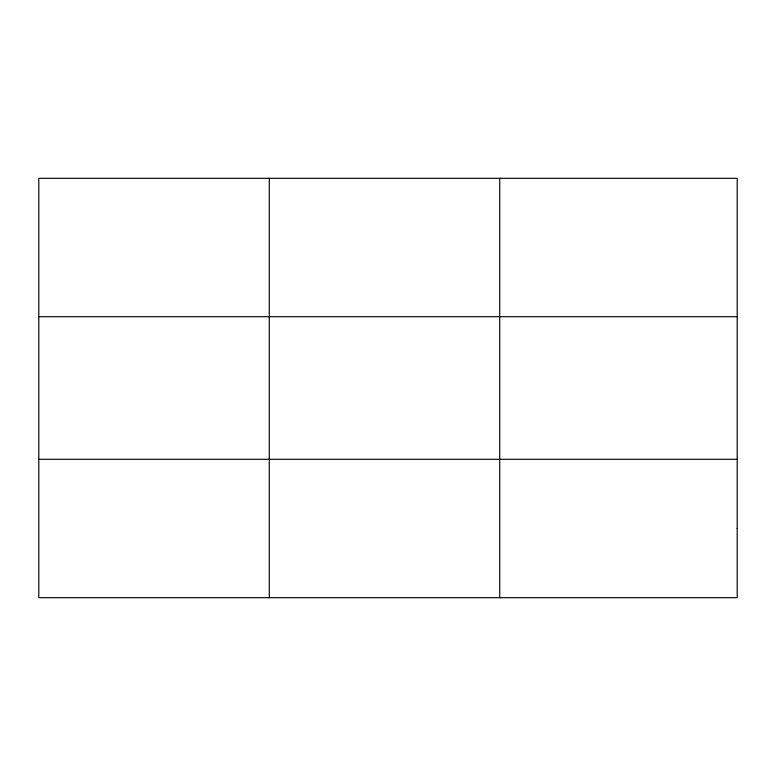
<?xml version="1.0" encoding="UTF-8"?>
<svg xmlns="http://www.w3.org/2000/svg" width="776" height="776" viewBox="0 0 776 776"><rect width="100%" height="100%" fill="white"/><g stroke="black" fill="none" stroke-linecap="round" stroke-linejoin="round"><path stroke-width="1.16" d="M269.272 178.315L269.272 597.685M499.744 178.315L499.744 597.685M38.8 316.705L737.2 316.705M38.8 459.295L737.2 459.295M737.2 528.485L737.2 597.685L38.8 597.685L38.8 178.315L737.2 178.315L737.2 528.485"/></g></svg>
